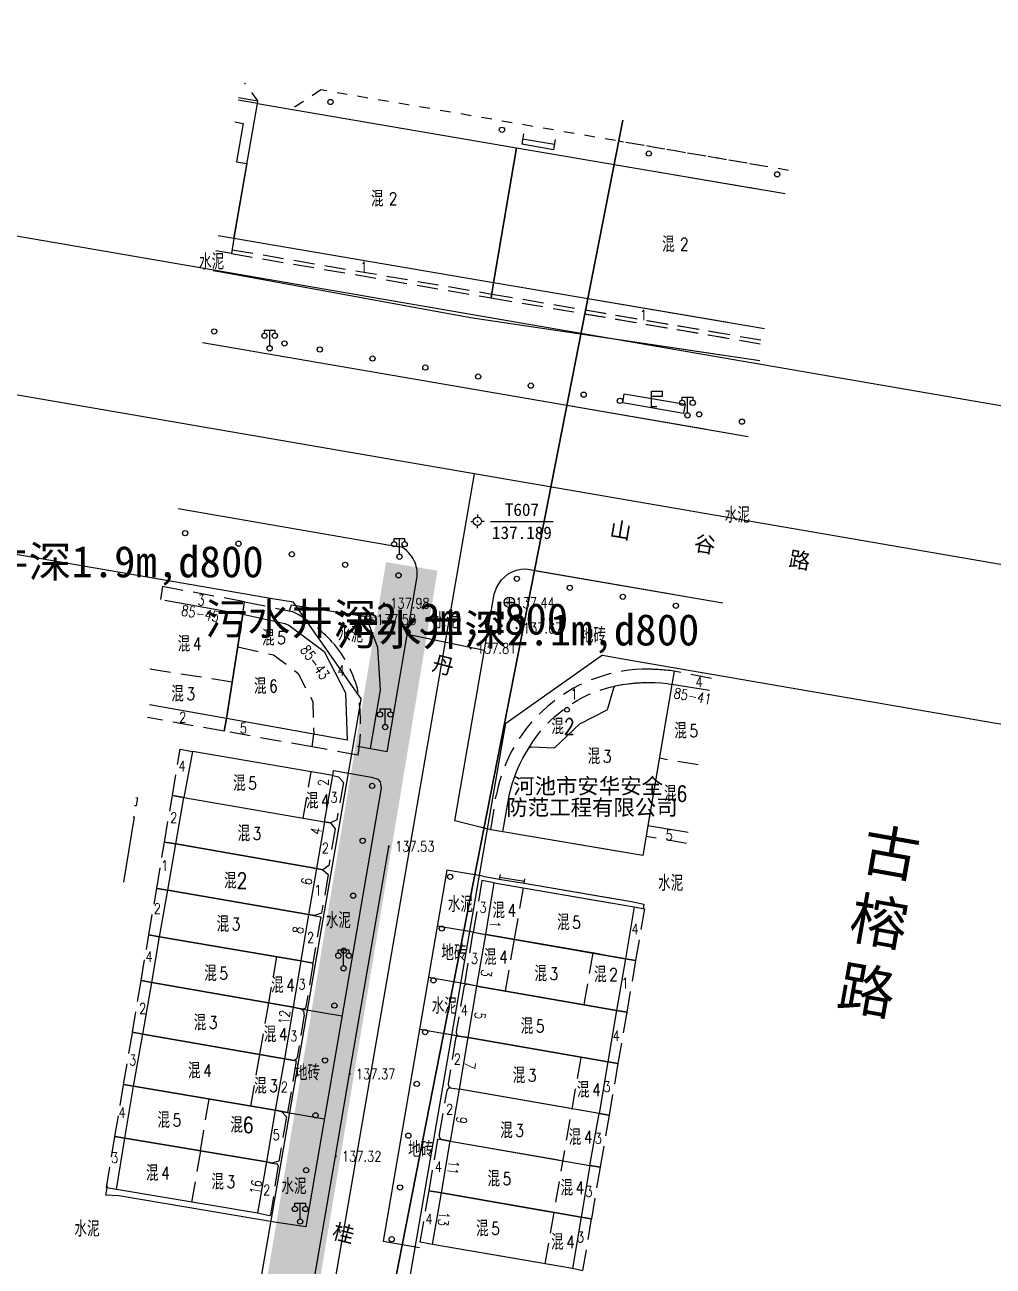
# Model space of a CAD drawing. Extents: x 529262 to 576451, y 2694391 to 2717535.
# Drawn here: x 563779.5 to 563872.1, y 2710676.4 to 2710795.1 of the extents above; entities that cross this region are included whole.
import ezdxf
from ezdxf.enums import TextEntityAlignment as Align
from ezdxf.xclip import XClip

# ---------------------------------------------------------------- set-up
doc = ezdxf.new("R2010")
doc.units = 0
doc.header["$XCLIPFRAME"] = 0
for name, pattern in [('ACAD_ISO12W100', [22, 12, -3, 0.5, -3, 0.5, -3]), ('DASH', [0.35, 0.25, -0.1]), ('X5', [3, 2, -1]), ('X6', [2, 1, -1])]:
    doc.linetypes.add(name, pattern=pattern)
for name, color, linetype in [('COMPONENT', 8, 'Continuous'), ('DLDW', 8, 'Continuous'), ('DLSS', 4, 'Continuous'), ('DMTZ', 8, 'Continuous'), ('GCD', 8, 'Continuous'), ('GXYZ', 8, 'Continuous'), ('JMD', 8, 'Continuous'), ('KZD', 8, 'Continuous'), ('PP-COM', 7, 'Continuous'), ('RD-中线', 40, 'Continuous'), ('RD-红线', 7, 'Continuous'), ('RD-路名', 7, 'Continuous'), ('ZBTZ', 8, 'Continuous'), ('ZJ', 7, 'Continuous'), ('污水管径标注_W10-', 202, 'Continuous'), ('河流', 4, 'Continuous')]:
    doc.layers.add(name, color=color, linetype=linetype)
doc.layers.add('控制界线1', color=30, linetype='ACAD_ISO12W100', lineweight=35)
doc.layers.add('现状管道深度（物探资料）', color=2, linetype='Continuous', plot=False)
doc.styles.add('HZ', font='rs.shx', dxfattribs={"width": 0.8, "bigfont": 'hztxt.shx'})
doc.styles.get("Standard").update_dxf_attribs({"font": '', "height": 2.5, "bigfont": 'smfs.shx'})
doc.styles.add('宋体', font='', dxfattribs={"width": 0.75})
doc.styles.add('等线体', font='simhei.ttf')
doc.styles.add('黑体', font='simhei.ttf')
doc.styles.get('Standard').set_extended_font_data('FangSong_GB2312')
doc.styles.get('宋体').set_extended_font_data('SimSun')
doc.linetypes.add('10422', pattern='A,0.75,[150,AAA.SHX,S=0.5,R=0,X=0,Y=0.5],1.5,[177,AAA.SHX,S=1,R=0,X=0,Y=0.4],0.75', length=3)
doc.linetypes.add('1161', pattern='A,0,[149,AAA.SHX,S=0.15,R=0,X=0,Y=0],-1.6', length=1.6)

# ---------------------------------------------------------------- blocks, each defined once
blk = doc.blocks.new('A$C19FD0107')
at = {"layer": 'RD-中线', "color": 8}
blk.add_lwpolyline([(-6735.89, 16285.46), (-7081.77, 16345.35), (-7093.95, 16347.49), (-7407.42, 16401.51), (-7408.07, 16401.63)], dxfattribs=at)
at = {"layer": 'RD-中线', "color": 8, "linetype": 'Continuous', "flags": 128}
blk.add_lwpolyline([(-7218.27, 16113.78), (-7175.49, 16361.54)], dxfattribs=at)
at = {"layer": 'RD-红线', "color": 8, "linetype": 'Continuous', "flags": 128}
for points in [[(-7336.27, 16404.47), (-7091.38, 16362.27), (-7079.19, 16360.12), (-6766.55, 16305.99)], [(-7248.09, 16358.83), (-7194.8, 16349.65), (-7192.82, 16349.31)], [(-7163.26, 16344.21), (-7161.29, 16343.87), (-7105.11, 16334.19)], [(-7202.71, 16245.02), (-7201.86, 16249.97), (-7188, 16330.2), (-7186.64, 16338.09), (-7186.3, 16340.06)], [(-7188.94, 16242.49), (-7188.09, 16247.4), (-7172.84, 16335.72), (-7172.5, 16337.69)]]:
    blk.add_lwpolyline(points, dxfattribs=at)
at = {"layer": 'RD-红线', "color": 8}
for points in [[(-7186.3, 16340.06), (-7192.82, 16349.31, 0.414315)], [(-7163.26, 16344.21), (-7172.5, 16337.69, 0.414112)]]:
    blk.add_lwpolyline(points, format="xyb", dxfattribs=at)
blk = doc.blocks.new('GC200')
at = {"linetype": 'Continuous', "const_width": 0.2, "flags": 128}
blk.add_lwpolyline([(-0.1, 0, 1), (0.1, 0, 1)], format="xyb", close=True, dxfattribs=at)
blk = doc.blocks.new('gc170')
at = {"color": 8, "linetype": 'Continuous'}
blk.add_circle((0, 0), 0.5, dxfattribs=at)
blk = doc.blocks.new('gc076')
at = {"color": 8}
for p, q in [((0, 0), (0, 3)), ((0, 3), (2, 3)), ((2, 3), (2, 2)), ((2, 2), (0, 2)), ((1, 0), (0, 0))]:
    blk.add_line(p, q, dxfattribs=at)
blk = doc.blocks.new('gc097')
at = {"color": 8}
for p, q in [((-1, 2.9), (-1, 3.5)), ((-1, 3.5), (1, 3.5)), ((0, 0.5), (0, 3.5)), ((1, 3.5), (1, 2.9))]:
    blk.add_line(p, q, dxfattribs=at)
for centre in [(-1, 2.4), (1, 2.4), (0, 0)]:
    blk.add_circle(centre, 0.5, dxfattribs=at)
blk = doc.blocks.new('gc116')
at = {"color": 8}
for p, q in [((-1.3, 0), (-0.8, 0)), ((0, 1.3), (0, 0.8)), ((1.3, 0), (0.8, 0)), ((0, -1.3), (0, -0.8))]:
    blk.add_line(p, q, dxfattribs=at)
blk.add_circle((0, 0), 0.8, dxfattribs=at)
blk.add_point((0, 0), dxfattribs=at)
blk = doc.blocks.new('gcbj0102')
for p, q in [((-1, 0), (1, 0)), ((0, -1), (0, 1))]:
    blk.add_line(p, q)
blk.add_circle((0, 0), 1)
blk = doc.blocks.new('gcbj0107')
for q in [(-0.87, -0.5), (0, 1), (0.87, -0.5)]:
    blk.add_line((0, 0), q)
blk.add_circle((0, 0), 1)

msp = doc.modelspace()

# ---------------------------------------------------------------- linework, layer by layer
at = {"layer": 'DLDW', "color": 252, "linetype": 'Continuous'}
for p, q in [((563827.203, 2710784.651), (563827.031, 2710783.666)), ((563830.147, 2710783.631), (563827.117, 2710784.158)), ((563830.233, 2710784.124), (563830.061, 2710783.139)), ((563830.061, 2710783.139), (563827.031, 2710783.666))]:
    msp.add_line(p, q, dxfattribs=at)
at = {"layer": 'DLSS', "linetype": 'X6'}
for points in [[(563801.817, 2710787.796), (563800.561, 2710789.493)], [(563849.778, 2710781.629), (563807.819, 2710788.853), (563805.04, 2710787.002)], [(563852.528, 2710781.155), (563836.296, 2710783.95)]]:
    msp.add_lwpolyline(points, dxfattribs=at)
at = {"layer": 'DLSS', "linetype": 'Continuous', "flags": 128}
for points in [[(563796.512, 2710764.693), (563844.675, 2710756.417)], [(563831.345, 2710758.708), (563848.671, 2710755.731)]]:
    msp.add_lwpolyline(points, dxfattribs=at)
msp.add_lwpolyline([(563836.681, 2710758.937), (563836.833, 2710759.812), (563842.637, 2710758.808), (563842.485, 2710757.933)], close=True, dxfattribs=at)
msp.add_lwpolyline([(563836.681, 2710758.937), (563836.833, 2710759.812), (563842.637, 2710758.808), (563842.485, 2710757.933)], close=True, dxfattribs=at)
msp.add_lwpolyline([(563814.179, 2710725.576), (563817, 2710742.148, 0.1414989), (563816.827, 2710743.679, 0.1480703), (563815.645, 2710745.118, 0.00281), (563814.412, 2710745.306), (563794.184, 2710748.814)], format="xyb", dxfattribs=at)
at = {"layer": 'DLSS', "linetype": 'Continuous', "elevation": -524.926, "flags": 128}
msp.add_lwpolyline([(563824.075, 2710718.129), (563820.618, 2710718.991), (563824.391, 2710740.666), (563824.623, 2710741.263, -0.3003216), (563827.41, 2710743.069), (563841.485, 2710740.656)], format="xyb", dxfattribs=at)
for points in [[(563828.249, 2710742.925), (563846.26, 2710739.838)], [(563824.075, 2710718.129), (563823.418, 2710718.293)]]:
    msp.add_lwpolyline(points, dxfattribs=at)
at = {"layer": 'DLSS', "linetype": 'Continuous'}
for points in [[(563812.678, 2710723.166), (563813.282, 2710722.977), (563813.5, 2710722.721), (563813.589, 2710722.101), (563806.391, 2710680.181), (563803.589, 2710680.592)], [(563823.301, 2710713.696), (563819.858, 2710714.279), (563813.77, 2710678.829), (563817.242, 2710678.226)], [(563823.301, 2710713.696), (563822.541, 2710713.825)], [(563815.614, 2710678.509), (563817.242, 2710678.226)]]:
    msp.add_lwpolyline(points, dxfattribs=at)
at = {"layer": 'DMTZ', "linetype": '10422', "flags": 128}
for points in [[(563814.179, 2710725.576), (563811.342, 2710726.092), (563811.342, 2710726.092)], [(563808.963, 2710723.339), (563809.035, 2710723.814), (563812.678, 2710723.166)], [(563803.589, 2710680.592), (563788.503, 2710683.159), (563787.287, 2710683.201), (563787.432, 2710684.12)]]:
    msp.add_lwpolyline(points, dxfattribs=at)
at = {"layer": 'DMTZ', "linetype": '10422', "elevation": 137.435, "flags": 128}
for points in [[(563823.301, 2710713.696), (563824.881, 2710713.429)], [(563823.301, 2710713.696), (563824.881, 2710713.429)], [(563827.248, 2710713.029), (563835.606, 2710711.615)], [(563827.248, 2710713.029), (563837.513, 2710711.292), (563838.685, 2710711.022), (563838.625, 2710710.596)]]:
    msp.add_lwpolyline(points, dxfattribs=at)
at = {"layer": 'JMD', "linetype": 'Continuous'}
for p, q in [((563801.773, 2710787.562), (563801.807, 2710787.759)), ((563824.954, 2710713.852), (563824.881, 2710713.429)), ((563824.954, 2710713.852), (563824.881, 2710713.429)), ((563824.881, 2710713.429), (563827.248, 2710713.029)), ((563824.881, 2710713.429), (563827.248, 2710713.029)), ((563824.913, 2710713.612), (563827.279, 2710713.211)), ((563824.913, 2710713.612), (563827.279, 2710713.211)), ((563827.248, 2710713.029), (563827.321, 2710713.452)), ((563827.248, 2710713.029), (563827.321, 2710713.452))]:
    msp.add_line(p, q, dxfattribs=at)
at = {"layer": 'JMD', "linetype": 'Continuous', "flags": 128}
for points in [[(563801.773, 2710787.562), (563799.912, 2710787.883)], [(563801.807, 2710787.759), (563799.941, 2710788.081)], [(563799.605, 2710785.789), (563800.412, 2710785.648), (563799.775, 2710781.981), (563800.764, 2710781.809), (563799.511, 2710774.657), (563798.011, 2710774.912)], [(563846.737, 2710766.606), (563824.34, 2710770.422), (563826.543, 2710783.319), (563849.333, 2710779.428)], [(563835.86, 2710781.728), (563852.192, 2710778.94)], [(563850.231, 2710766.01), (563833.342, 2710768.888)], [(563844.986, 2710731.44), (563841.385, 2710732.027), (563839.095, 2710718.553), (563842.934, 2710717.92)], [(563834.517, 2710706.236), (563823.583, 2710708.143), (563824.408, 2710713.075), (563835.512, 2710711.153)], [(563833.522, 2710701.32), (563822.742, 2710703.204), (563823.583, 2710708.143), (563834.517, 2710706.236)], [(563831.538, 2710691.519), (563821.064, 2710693.33), (563821.901, 2710698.276), (563832.53, 2710696.422)], [(563831.538, 2710691.519), (563821.057, 2710693.332), (563820.192, 2710688.371), (563830.538, 2710686.582)], [(563829.544, 2710681.667), (563819.351, 2710683.44), (563820.192, 2710688.371), (563830.538, 2710686.582)], [(563828.552, 2710676.767), (563818.487, 2710678.512), (563819.351, 2710683.44), (563829.544, 2710681.667)]]:
    msp.add_lwpolyline(points, dxfattribs=at)
for points in [[(563826.543, 2710783.319), (563824.34, 2710770.422), (563799.511, 2710774.657), (563801.773, 2710787.562)], [(563808.172, 2710718.885), (563807.405, 2710714.441), (563793.966, 2710716.785), (563794.733, 2710721.229)], [(563793.966, 2710716.785), (563807.405, 2710714.441), (563806.649, 2710710.034), (563793.202, 2710712.356)], [(563824.408, 2710713.075), (563837.786, 2710710.76), (563836.933, 2710705.815), (563823.583, 2710708.143)], [(563793.202, 2710712.356), (563806.649, 2710710.034), (563805.928, 2710705.603), (563792.414, 2710707.908)], [(563805.173, 2710701.187), (563791.675, 2710703.554), (563792.414, 2710707.908), (563805.928, 2710705.603)], [(563823.583, 2710708.143), (563836.933, 2710705.815), (563836.09, 2710700.871), (563822.742, 2710703.204)], [(563804.341, 2710696.239), (563790.809, 2710698.612), (563791.675, 2710703.554), (563805.173, 2710701.187)], [(563803.447, 2710691.334), (563789.934, 2710693.624), (563790.809, 2710698.612), (563804.341, 2710696.239)], [(563821.901, 2710698.276), (563835.256, 2710695.947), (563834.414, 2710691.022), (563821.064, 2710693.33)], [(563802.63, 2710686.389), (563802.63, 2710686.389), (563789.099, 2710688.666), (563789.934, 2710693.624), (563803.447, 2710691.334), (563803.447, 2710691.334)], [(563834.414, 2710691.022), (563821.057, 2710693.332), (563820.192, 2710688.371), (563833.549, 2710686.061)], [(563802.63, 2710686.389), (563801.758, 2710681.479), (563788.283, 2710683.756), (563789.099, 2710688.666)], [(563833.549, 2710686.061), (563832.71, 2710681.116), (563819.351, 2710683.44), (563820.192, 2710688.371)], [(563818.487, 2710678.512), (563819.351, 2710683.44), (563832.71, 2710681.116), (563831.875, 2710676.191)]]:
    msp.add_lwpolyline(points, close=True, dxfattribs=at)
at = {"layer": 'JMD', "linetype": 'X5'}
for points in [[(563799.511, 2710774.657), (563799.286, 2710773.211), (563797.798, 2710773.464)], [(563799.511, 2710774.657), (563799.286, 2710773.211), (563824.115, 2710768.976), (563824.34, 2710770.422)], [(563824.34, 2710770.422), (563824.115, 2710768.976), (563846.447, 2710765.171)], [(563833.06, 2710767.452), (563850.011, 2710764.563)], [(563845.159, 2710732.582), (563841.583, 2710733.311), (563841.385, 2710732.027)], [(563806.993, 2710726.06), (563798.588, 2710727.559), (563798.809, 2710728.766)], [(563794.733, 2710721.229), (563793.634, 2710721.414), (563794.38, 2710725.835), (563795.546, 2710725.622)], [(563793.966, 2710716.785), (563792.885, 2710716.967), (563793.634, 2710721.414), (563794.733, 2710721.229)], [(563808.172, 2710718.885), (563808.735, 2710718.788), (563809.193, 2710718.22), (563808.589, 2710714.727), (563808.001, 2710714.3), (563807.405, 2710714.441)], [(563793.202, 2710712.356), (563792.138, 2710712.535), (563792.885, 2710716.967), (563793.966, 2710716.785)], [(563807.405, 2710714.441), (563808.001, 2710714.3), (563808.541, 2710713.871), (563807.896, 2710710.154), (563807.208, 2710709.936), (563806.649, 2710710.034)], [(563824.408, 2710713.075), (563823.217, 2710713.297), (563822.393, 2710708.341), (563823.567, 2710708.136)], [(563824.408, 2710713.075), (563823.217, 2710713.297), (563822.393, 2710708.341), (563823.567, 2710708.136)], [(563792.414, 2710707.908), (563791.387, 2710708.081), (563792.138, 2710712.535), (563793.202, 2710712.356)], [(563837.786, 2710710.76), (563838.751, 2710710.571), (563837.908, 2710705.648), (563836.933, 2710705.815)], [(563806.649, 2710710.034), (563807.823, 2710709.828), (563807.067, 2710705.402), (563805.928, 2710705.603)], [(563791.675, 2710703.554), (563790.653, 2710703.727), (563791.387, 2710708.081), (563792.414, 2710707.908)], [(563836.933, 2710705.815), (563837.908, 2710705.648), (563837.062, 2710700.705), (563836.09, 2710700.871)], [(563790.809, 2710698.612), (563789.819, 2710698.779), (563790.653, 2710703.727), (563791.675, 2710703.554)], [(563836.09, 2710700.871), (563837.062, 2710700.705), (563836.219, 2710695.782), (563835.256, 2710695.947)], [(563789.934, 2710693.624), (563788.977, 2710693.785), (563789.819, 2710698.779), (563790.809, 2710698.612)], [(563835.256, 2710695.947), (563836.219, 2710695.782), (563835.376, 2710690.857), (563834.414, 2710691.022)], [(563789.099, 2710688.666), (563788.142, 2710688.827), (563788.977, 2710693.785), (563789.934, 2710693.624)], [(563834.414, 2710691.022), (563835.376, 2710690.857), (563834.526, 2710685.894), (563833.549, 2710686.061)], [(563788.283, 2710683.756), (563787.338, 2710683.91), (563788.142, 2710688.827), (563789.099, 2710688.666)], [(563819.351, 2710683.44), (563818.171, 2710683.642), (563819.016, 2710688.588), (563820.192, 2710688.371)], [(563819.351, 2710683.44), (563818.171, 2710683.642), (563819.016, 2710688.588), (563820.192, 2710688.371)], [(563833.549, 2710686.061), (563834.526, 2710685.894), (563833.68, 2710680.95), (563832.71, 2710681.116)], [(563818.487, 2710678.512), (563817.33, 2710678.718), (563818.171, 2710683.642), (563819.351, 2710683.44)], [(563818.487, 2710678.512), (563817.33, 2710678.718), (563818.171, 2710683.642), (563819.351, 2710683.44)], [(563832.71, 2710681.116), (563833.68, 2710680.95), (563832.83, 2710675.984), (563831.875, 2710676.191)]]:
    msp.add_lwpolyline(points, dxfattribs=at)
at = {"layer": 'JMD', "linetype": 'X5', "flags": 128}
for points, elevation in [([(563799.343, 2710773.579), (563824.172, 2710769.344)], -524.934), ([(563824.172, 2710769.344), (563846.521, 2710765.536)], -524.934), ([(563833.132, 2710767.817), (563850.067, 2710764.932)], -524.934), ([(563799.883, 2710735.609), (563803.314, 2710734.842), (563805.655, 2710733.08), (563807.051, 2710730.392), (563807.155, 2710727.278)], -526.665), ([(563806.142, 2710719.239), (563806.9, 2710723.69)], -511.647), ([(563803.603, 2710706.037), (563802.824, 2710701.599)], -512.757), ([(563802.824, 2710701.599), (563801.958, 2710696.657)], -512.757), ([(563801.958, 2710696.657), (563801.094, 2710691.733)], -512.757), ([(563829.259, 2710676.64), (563832.703, 2710696.392)], -525.841)]:
    msp.add_lwpolyline(points, dxfattribs=dict(at, elevation=elevation))
at = {"layer": 'JMD', "linetype": 'X5'}
for points, elevation in [([(563800.376, 2710738.745), (563800.541, 2710739.925), (563792.681, 2710741.382), (563792.507, 2710740.137)], 137.703), ([(563798.809, 2710728.766), (563798.588, 2710727.559), (563791.26, 2710728.865)], 137.703), ([(563808.963, 2710723.339), (563809.528, 2710723.209), (563809.985, 2710722.667), (563809.347, 2710719.088), (563809.347, 2710719.088), (563808.735, 2710718.788), (563808.172, 2710718.885)], 138.234), ([(563822.742, 2710703.204), (563821.575, 2710703.413), (563822.393, 2710708.341), (563823.583, 2710708.143)], 137.493), ([(563822.742, 2710703.204), (563821.575, 2710703.413), (563822.393, 2710708.341), (563823.583, 2710708.143)], 137.493), ([(563804.341, 2710696.239), (563805.481, 2710696.045), (563804.639, 2710691.125), (563803.447, 2710691.334)], -526.828), ([(563803.447, 2710691.334), (563804.066, 2710691.225), (563804.544, 2710690.698), (563803.82, 2710686.457), (563803.156, 2710686.288), (563802.63, 2710686.389)], -526.861)]:
    msp.add_lwpolyline(points, dxfattribs=dict(at, elevation=elevation))
at = {"layer": 'JMD', "linetype": 'Continuous', "flags": 128}
for points, elevation in [([(563792.902, 2710740.067), (563800.376, 2710738.745), (563798.809, 2710728.766), (563791.438, 2710730.081)], 137.703), ([(563800.376, 2710738.745), (563804.384, 2710737.849), (563804.777, 2710737.706), (563808.134, 2710735.178), (563810.193, 2710731.216), (563810.344, 2710726.709)], -526.665), ([(563832.53, 2710696.422), (563821.901, 2710698.276), (563822.742, 2710703.204), (563833.522, 2710701.32)], 137.493)]:
    msp.add_lwpolyline(points, dxfattribs=dict(at, elevation=elevation))
at = {"layer": 'JMD', "linetype": 'X5'}
for points in [[(563800.376, 2710738.745), (563800.541, 2710739.925), (563805.126, 2710738.993, -0.0857528), (563808.952, 2710736.051, -0.112058), (563811.317, 2710731.644, -0.0835205), (563811.399, 2710725.275), (563806.993, 2710726.06), (563807.155, 2710727.278)], [(563805.173, 2710701.187), (563805.892, 2710701.032, -0.3537645), (563806.24, 2710700.451), (563805.565, 2710696.378, -0.3560885), (563805.105, 2710696.109), (563804.341, 2710696.239)], [(563821.901, 2710698.276), (563820.977, 2710698.412, 0.5014869), (563820.708, 2710698.144), (563820.009, 2710693.884, 0.3348463), (563820.228, 2710693.467), (563821.057, 2710693.332)], [(563821.901, 2710698.276), (563820.977, 2710698.412, 0.5014869), (563820.708, 2710698.144), (563820.009, 2710693.884, 0.3348463), (563820.228, 2710693.467), (563821.057, 2710693.332)], [(563820.192, 2710688.371), (563819.364, 2710688.524, -0.3763847), (563819.171, 2710689.052), (563819.893, 2710693.218, -0.3994153), (563820.228, 2710693.467), (563821.057, 2710693.332)], [(563820.192, 2710688.371), (563819.364, 2710688.524, -0.3763847), (563819.171, 2710689.052), (563819.893, 2710693.218, -0.3994153), (563820.228, 2710693.467), (563821.057, 2710693.332)]]:
    msp.add_lwpolyline(points, format="xyb", dxfattribs=at)
at = {"layer": 'JMD', "linetype": 'Continuous', "flags": 128}
for points, elevation in [([(563798.809, 2710728.766), (563800.376, 2710738.745), (563804.384, 2710737.849), (563804.777, 2710737.706), (563808.134, 2710735.178), (563810.193, 2710731.216), (563810.344, 2710726.709)], -526.665), ([(563808.963, 2710723.339), (563795.546, 2710725.622), (563794.733, 2710721.229), (563808.172, 2710718.885)], 138.234), ([(563822.742, 2710703.204), (563836.09, 2710700.871), (563835.256, 2710695.947), (563821.901, 2710698.276)], 137.493)]:
    msp.add_lwpolyline(points, close=True, dxfattribs=dict(at, elevation=elevation))
at = {"layer": 'JMD', "linetype": 'X5', "flags": 128}
for points in [[(563791.468, 2710733.522), (563799.361, 2710732.282)], [(563843.907, 2710724.332), (563840.185, 2710724.965)], [(563839.095, 2710718.553), (563838.921, 2710717.527), (563842.775, 2710716.872)], [(563827.167, 2710712.598), (563826.307, 2710707.668)], [(563827.167, 2710712.598), (563826.307, 2710707.668)], [(563826.307, 2710707.668), (563825.444, 2710702.732)], [(563826.307, 2710707.668), (563825.444, 2710702.732)], [(563833.829, 2710706.356), (563832.965, 2710701.417)], [(563833.829, 2710706.356), (563832.965, 2710701.417)], [(563796.309, 2710687.453), (563797.148, 2710692.401)], [(563796.309, 2710687.453), (563795.479, 2710682.54)]]:
    msp.add_lwpolyline(points, dxfattribs=at)
at = {"layer": 'JMD', "linetype": 'X5'}
for points, elevation in [([(563825.216, 2710717.928), (563824.075, 2710718.129), (563824.601, 2710721.518, -0.3478321), (563838.534, 2710733.486, -0.0146179), (563840.025, 2710733.446, -0.0146179)], 137.147), ([(563825.216, 2710717.928), (563824.075, 2710718.129), (563824.601, 2710721.518, -0.3478321), (563838.534, 2710733.486, -0.0299444), (563841.583, 2710733.311), (563841.385, 2710732.027)], 137.147), ([(563805.928, 2710705.603), (563806.967, 2710705.42, -0.3333567), (563807.072, 2710705.249), (563806.366, 2710701.091, -0.1996171), (563805.892, 2710701.032), (563805.173, 2710701.187)], -526.8), ([(563822.742, 2710703.204), (563821.835, 2710703.366, 0.3098157), (563821.518, 2710703.213), (563820.773, 2710698.863, 0.3062748), (563820.977, 2710698.412), (563821.901, 2710698.276)], 137.493), ([(563822.742, 2710703.204), (563821.835, 2710703.366, 0.3098157), (563821.518, 2710703.213), (563820.773, 2710698.863, 0.3062748), (563820.977, 2710698.412), (563821.901, 2710698.276)], 137.493), ([(563802.63, 2710686.389), (563803.156, 2710686.288), (563803.611, 2710686.2, -0.3356569), (563803.744, 2710686.052), (563803.029, 2710681.353, -0.3310684), (563802.929, 2710681.254), (563801.758, 2710681.479)], -526.906)]:
    msp.add_lwpolyline(points, format="xyb", dxfattribs=dict(at, elevation=elevation))
at = {"layer": 'JMD', "linetype": 'Continuous', "elevation": 137.142, "flags": 128}
msp.add_lwpolyline([(563836.498, 2710716.022), (563825.216, 2710717.928), (563825.668, 2710720.492, -0.1063518), (563827.699, 2710725.933, -0.1734625), (563827.992, 2710726.056), (563830.166, 2710725.976), (563832.582, 2710728.264), (563835.182, 2710729.591), (563835.247, 2710729.743), (563835.836, 2710731.698, -0.1727162), (563835.984, 2710731.899, -0.0609246), (563839.773, 2710732.2, -0.0609246)], format="xyb", dxfattribs=at)
msp.add_lwpolyline([(563838.605, 2710715.666), (563825.216, 2710717.928), (563825.668, 2710720.492, -0.1063518), (563827.699, 2710725.933, -0.1734625), (563827.992, 2710726.056), (563830.166, 2710725.976), (563832.582, 2710728.264), (563835.182, 2710729.591), (563835.247, 2710729.743), (563835.836, 2710731.698, -0.1727162), (563835.984, 2710731.899, -0.0801507), (563840.967, 2710732.104), (563841.385, 2710732.027)], format="xyb", close=True, dxfattribs=at)
at = {"layer": 'JMD', "linetype": 'X5', "elevation": 137.498, "flags": 128}
msp.add_lwpolyline([(563827.699, 2710725.933, -0.2094804), (563835.984, 2710731.899, 0.3194171)], format="xyb", dxfattribs=at)
msp.add_lwpolyline([(563827.699, 2710725.933, -0.2094804), (563835.984, 2710731.899, 0.3194171)], format="xyb", dxfattribs=at)
at = {"layer": 'JMD', "linetype": 'Continuous'}
msp.add_lwpolyline([(563801.758, 2710681.479), (563788.283, 2710683.756)], dxfattribs=at)
msp.add_circle((563831.36, 2710729.613, 137.551), 0.222, dxfattribs=at)
msp.add_circle((563831.36, 2710729.613, 137.551), 0.222, dxfattribs=at)
at = {"layer": 'KZD', "linetype": 'Continuous'}
for p in [(563824.047, 2710747.616), (563829.169, 2710747.616)]:
    msp.add_line(p, (563830.047, 2710747.616), dxfattribs=at)
at = {"layer": 'ZBTZ', "linetype": '1161', "flags": 128}
for points in [[(563797.524, 2710771.592), (563799.003, 2710771.334), (563822.139, 2710767.112), (563846.114, 2710763.525)], [(563832.684, 2710765.534), (563849.771, 2710762.978)], [(563816.095, 2710736.84), (563823.456, 2710735.307)], [(563822.393, 2710708.341), (563818.94, 2710708.934)], [(563822.393, 2710708.341), (563821.496, 2710708.495)], [(563820.977, 2710698.412), (563817.243, 2710699.053)], [(563820.977, 2710698.412), (563819.565, 2710698.654)]]:
    msp.add_lwpolyline(points, dxfattribs=at)
at = {"layer": 'ZBTZ', "linetype": '1161'}
msp.add_lwpolyline([(563804.819, 2710739.055), (563805.033, 2710739.645), (563812.111, 2710738.512), (563813.233, 2710735.602), (563813.496, 2710731.465), (563812.526, 2710725.917)], dxfattribs=at)
at = {"layer": 'ZBTZ', "linetype": '1161', "flags": 128}
for points in [[(563790.14, 2710721.227), (563790.294, 2710721.201), (563790.163, 2710720.412, 0.0672394), (563790.022, 2710720.425, 0.0672394)], [(563789.872, 2710719.402, 0.0576728), (563789.991, 2710719.376), (563788.953, 2710713.134)]]:
    msp.add_lwpolyline(points, format="xyb", dxfattribs=at)
for points, elevation in [([(563821.575, 2710703.413), (563818.094, 2710704.011)], 137.493), ([(563821.575, 2710703.413), (563820.534, 2710703.592)], 137.493), ([(563805.892, 2710701.032), (563809.854, 2710700.352)], -524.562), ([(563804.064, 2710691.212), (563808.164, 2710690.508)], -526.907)]:
    msp.add_lwpolyline(points, dxfattribs=dict(at, elevation=elevation))
at = {"layer": '控制界线1', "color": 252, "linetype": 'Continuous', "flags": 128}
msp.add_lwpolyline([(563799.098, 2710594.307), (563836.688, 2710785.949)], dxfattribs=at)
msp.add_lwpolyline([(563799.098, 2710594.307), (563836.688, 2710785.949)], dxfattribs=at)
msp.add_lwpolyline([(563799.098, 2710594.307), (563836.688, 2710785.949)], dxfattribs=at)
at = {"layer": '污水管径标注_W10-'}
msp.add_lwpolyline([(563796.965, 2710615.988), (563800.368, 2710635.696), (563803.09, 2710651.463), (563807.174, 2710675.113), (563809.216, 2710686.938), (563810.577, 2710694.821), (563814.321, 2710716.5)], dxfattribs=at)
at = {"layer": '河流', "color": 5, "linetype": 'DASH', "ltscale": 0.1, "const_width": 5}
msp.add_lwpolyline([(563795.047, 2710613.837), (563816.516, 2710743.308)], dxfattribs=at)

# ---------------------------------------------------------------- block references
at = {"layer": 'COMPONENT', "linetype": 'Continuous', "xscale": 0.5, "yscale": 0.5}
for name, p in [('gcbj0102', (563825.849, 2710739.873)), ('gcbj0107', (563812.58, 2710738.295))]:
    msp.add_blockref(name, p, dxfattribs=at)
at = {"layer": 'DLDW', "color": 252, "linetype": 'Continuous', "xscale": 0.5, "yscale": 0.5, "zscale": 0.5}
for p in [(563802.935, 2710764.148), (563842.871, 2710757.742), (563842.871, 2710757.742), (563815.336, 2710744.23, 137.089), (563813.983, 2710727.953), (563809.998, 2710704.897), (563805.849, 2710680.695)]:
    msp.add_blockref('gc097', p, dxfattribs=at)
at = {"layer": 'DLSS', "linetype": 'Continuous', "xscale": 0.5, "yscale": 0.5, "zscale": 0.5}
msp.add_blockref('gc076', (563839.445, 2710758.546), dxfattribs=at)
msp.add_blockref('gc076', (563839.445, 2710758.546), dxfattribs=at)
at = {"layer": 'GCD', "linetype": 'Continuous'}
ref = msp.add_blockref('GC200', (563813.86, 2710739.787, 137.979), dxfattribs=dict(at, xscale=0.5, yscale=0.5, zscale=0.5))
ref.add_attrib('height', '137.98', dxfattribs={"linetype": 'Continuous', "height": 1, "style": 'HZ', "width": 0.8}).set_placement((563814.46, 2710739.787, 137.979), align=Align.MIDDLE_LEFT)
ref = msp.add_blockref('GC200', (563825.818, 2710739.828, 137.441), dxfattribs=dict(at, xscale=0.5, yscale=0.5, zscale=0.5))
ref.add_attrib('height', '137.44', dxfattribs={"linetype": 'Continuous', "height": 1, "style": 'HZ', "width": 0.8}).set_placement((563826.418, 2710739.828, 137.441), align=Align.MIDDLE_LEFT)
ref = msp.add_blockref('GC200', (563812.565, 2710738.218, 137.579), dxfattribs=dict(at, xscale=0.5, yscale=0.5, zscale=0.5))
ref.add_attrib('height', '137.58', dxfattribs={"linetype": 'Continuous', "height": 1, "style": 'HZ', "width": 0.8}).set_placement((563813.165, 2710738.218, 137.579), align=Align.MIDDLE_LEFT)
ref = msp.add_blockref('GC200', (563826.534, 2710737.409, 137.673), dxfattribs=dict(at, xscale=0.5, yscale=0.5, zscale=0.5))
ref.add_attrib('height', '137.67', dxfattribs={"linetype": 'Continuous', "height": 1, "style": 'HZ', "width": 0.8}).set_placement((563827.134, 2710737.409, 137.673), align=Align.MIDDLE_LEFT)
ref = msp.add_blockref('GC200', (563822.15, 2710735.476, 137.814), dxfattribs=dict(at, xscale=0.5, yscale=0.5, zscale=0.5))
ref.add_attrib('height', '137.81', dxfattribs={"linetype": 'Continuous', "height": 1, "style": 'HZ', "width": 0.8}).set_placement((563822.75, 2710735.476, 137.814), align=Align.MIDDLE_LEFT)
ref = msp.add_blockref('GC200', (563814.323, 2710716.546, 137.53), dxfattribs=dict(at, xscale=0.5, yscale=0.5, zscale=0.5))
ref.add_attrib('height', '137.53', dxfattribs={"linetype": 'Continuous', "height": 1, "style": 'HZ', "width": 0.8}).set_placement((563814.923, 2710716.546, 137.53), align=Align.MIDDLE_LEFT)
ref = msp.add_blockref('GC200', (563810.581, 2710694.799, 137.37), dxfattribs=dict(at, xscale=0.5, yscale=0.5, zscale=0.5))
ref.add_attrib('height', '137.37', dxfattribs={"linetype": 'Continuous', "height": 1, "style": 'HZ', "width": 0.8}).set_placement((563811.181, 2710694.799, 137.37), align=Align.MIDDLE_LEFT)
ref = msp.add_blockref('GC200', (563809.248, 2710686.927, 137.32), dxfattribs=dict(at, xscale=0.5, yscale=0.5, zscale=0.5))
ref.add_attrib('height', '137.32', dxfattribs={"linetype": 'Continuous', "height": 1, "style": 'HZ', "width": 0.8}).set_placement((563809.848, 2710686.927, 137.32), align=Align.MIDDLE_LEFT)
at = {"layer": 'KZD', "linetype": 'Continuous', "xscale": 0.5, "yscale": 0.5, "zscale": 0.5}
msp.add_blockref('gc116', (563822.797, 2710747.616, 137.189), dxfattribs=at)
at = {"layer": 'PP-COM'}
ref = msp.add_blockref('A$C19FD0107', (570997.993, 2694390.603), dxfattribs=at)
XClip(ref).set_block_clipping_path([(-9366.4383134884, 14428.6043910822), (-3328.4480743363, 17452.7484863754)])
at = {"layer": 'ZBTZ', "linetype": 'Continuous'}
for p, xscale, yscale, zscale, rotation in [((563808.75, 2710787.691), 0.4999999999488147, 0.4999999999488147, 0.4999999999488147, 170.8016268764021), ((563808.75, 2710787.691), 0.4999999999488147, 0.4999999999488147, 0.4999999999488147, 170.8016268764021), ((563808.75, 2710787.691), 0.4999999999488147, 0.4999999999488147, 0.4999999999488147, 170.8016268764021), ((563808.75, 2710787.691), 0.4999999999488147, 0.4999999999488147, 0.4999999999488147, 170.8016268764021), ((563825.135, 2710785.038), 0.4999999999488147, 0.4999999999488147, 0.4999999999488147, 170.8016268764021), ((563839.169, 2710782.766), 0.4999999999488147, 0.4999999999488147, 0.4999999999488147, 170.8016268764021), ((563839.169, 2710782.766), 0.4999999999488147, 0.4999999999488147, 0.4999999999488147, 170.8016268764021), ((563851.436, 2710780.779), 0.4999999999488147, 0.4999999999488147, 0.4999999999488147, 170.8016268764021), ((563851.436, 2710780.779), 0.4999999999488147, 0.4999999999488147, 0.4999999999488147, 170.8016268764021), ((563851.436, 2710780.779), 0.4999999999488147, 0.4999999999488147, 0.4999999999488147, 170.8016268764021), ((563851.436, 2710780.779), 0.4999999999488147, 0.4999999999488147, 0.4999999999488147, 170.8016268764021), ((563797.635, 2710765.764), 0.5000000000125349, 0.5000000000125349, 0.5000000000125349, 170.297828903213), ((563804.353, 2710764.616, 137.071), 0.5000000000125349, 0.5000000000125349, 0.5000000000125349, 170.297828903213), ((563807.724, 2710764.04), 0.5000000000125349, 0.5000000000125349, 0.5000000000125349, 170.297828903213), ((563812.768, 2710763.177), 0.5000000000125349, 0.5000000000125349, 0.5000000000125349, 170.297828903213), ((563817.813, 2710762.315), 0.5000000000125349, 0.5000000000125349, 0.5000000000125349, 170.297828903213), ((563822.857, 2710761.452), 0.5000000000125349, 0.5000000000125349, 0.5000000000125349, 170.297828903213), ((563827.901, 2710760.59), 0.5000000000125349, 0.5000000000125349, 0.5000000000125349, 170.297828903213), ((563832.946, 2710759.727), 0.5000000000125349, 0.5000000000125349, 0.5000000000125349, 170.297828903213), ((563832.946, 2710759.727), 0.5000000000125349, 0.5000000000125349, 0.5000000000125349, 170.297828903213), ((563836.415, 2710759.134, 137.071), 0.5000000000125349, 0.5000000000125349, 0.5000000000125349, 170.297828903213), ((563836.415, 2710759.134, 137.071), 0.5000000000125349, 0.5000000000125349, 0.5000000000125349, 170.297828903213), ((563843.992, 2710757.839, 137.071), 0.5000000000125349, 0.5000000000125349, 0.5000000000125349, 170.297828903213), ((563843.992, 2710757.839, 137.071), 0.5000000000125349, 0.5000000000125349, 0.5000000000125349, 170.297828903213), ((563848.079, 2710757.14), 0.5000000000125349, 0.5000000000125349, 0.5000000000125349, 170.297828903213), ((563794.85, 2710746.486), 0.5000000000214146, 0.5000000000214146, 0.5000000000214146, 348.8356092180458), ((563799.95, 2710745.479), 0.5000000000214146, 0.5000000000214146, 0.5000000000214146, 348.8356092180458), ((563805.049, 2710744.473), 0.5000000000214146, 0.5000000000214146, 0.5000000000214146, 348.8356092180458), ((563810.149, 2710743.466), 0.5000000000214146, 0.5000000000214146, 0.5000000000214146, 348.8356092180458), ((563815.249, 2710742.46), 0.5000000000214146, 0.5000000000214146, 0.5000000000214146, 348.8356092180458), ((563826.551, 2710742.127), 0.5000000000040269, 0.5000000000040269, 0.5000000000040269, 170.3671559292704), ((563831.619, 2710741.267), 0.5000000000040269, 0.5000000000040269, 0.5000000000040269, 170.3671559292704), ((563831.619, 2710741.267), 0.5000000000040269, 0.5000000000040269, 0.5000000000040269, 170.3671559292704), ((563836.688, 2710740.406), 0.5000000000040269, 0.5000000000040269, 0.5000000000040269, 170.3671559292704), ((563836.688, 2710740.406), 0.5000000000040269, 0.5000000000040269, 0.5000000000040269, 170.3671559292704), ((563841.757, 2710739.546), 0.5000000000040269, 0.5000000000040269, 0.5000000000040269, 170.3671559292704), ((563812.725, 2710722.33), 0.4999999999416511, 0.4999999999416511, 0.4999999999416511, 260.2609497803369), ((563811.824, 2710717.082), 0.4999999999416511, 0.4999999999416511, 0.4999999999416511, 260.2609497803369), ((563820.185, 2710713.641), 0.4999999999476619, 0.4999999999476619, 0.4999999999476619, 260.8359368088944), ((563810.923, 2710711.834), 0.4999999999416511, 0.4999999999416511, 0.4999999999416511, 260.2609497803369), ((563819.386, 2710708.693), 0.4999999999476619, 0.4999999999476619, 0.4999999999476619, 260.8359368088944), ((563810.023, 2710706.586), 0.4999999999416511, 0.4999999999416511, 0.4999999999416511, 260.2609497803369), ((563818.588, 2710703.744), 0.4999999999476619, 0.4999999999476619, 0.4999999999476619, 260.8359368088944), ((563809.122, 2710701.339), 0.4999999999416511, 0.4999999999416511, 0.4999999999416511, 260.2609497803369), ((563817.79, 2710698.796), 0.4999999999476619, 0.4999999999476619, 0.4999999999476619, 260.8359368088944), ((563808.221, 2710696.091), 0.4999999999416511, 0.4999999999416511, 0.4999999999416511, 260.2609497803369), ((563816.992, 2710693.847), 0.4999999999476619, 0.4999999999476619, 0.4999999999476619, 260.8359368088944), ((563807.32, 2710690.843), 0.4999999999416511, 0.4999999999416511, 0.4999999999416511, 260.2609497803369), ((563816.193, 2710688.899), 0.4999999999476619, 0.4999999999476619, 0.4999999999476619, 260.8359368088944), ((563806.42, 2710685.595), 0.4999999999416511, 0.4999999999416511, 0.4999999999416511, 260.2609497803369), ((563815.395, 2710683.95), 0.4999999999476619, 0.4999999999476619, 0.4999999999476619, 260.8359368088944), ((563814.597, 2710679.002), 0.4999999999476619, 0.4999999999476619, 0.4999999999476619, 260.8359368088944)]:
    msp.add_blockref('gc170', p, dxfattribs=dict(at, xscale=xscale, yscale=yscale, zscale=zscale, rotation=rotation))

# ---------------------------------------------------------------- texts
at = {"layer": 'GXYZ', "linetype": 'Continuous', "style": '宋体'}
for s, p in [('污', (563825.85, 2710739.866)), ('电缆', (563812.565, 2710738.316))]:
    msp.add_text(s, height=0.5, dxfattribs=at).set_placement(p, align=Align.MIDDLE)
at = {"layer": 'JMD', "linetype": 'Continuous', "style": 'HZ', "width": 0.8}
for s, height, p in [('混', 1.5, (563813.824, 2710778.454)), ('混', 1.5, (563841.648, 2710774.101)), ('混', 1.5, (563841.648, 2710774.101)), ('混', 1.5, (563795.344, 2710735.905)), ('混', 1.5, (563803.407, 2710736.482)), ('5', 1.2, (563804.475, 2710736.478)), ('4', 1.2, (563796.412, 2710735.902)), ('混', 1.5, (563794.733, 2710731.129)), ('混', 1.5, (563802.638, 2710731.867)), ('6', 1.2, (563803.706, 2710731.863)), ('3', 1.2, (563795.801, 2710731.125)), ('混2', 1.5, (563832.084, 2710728.007)), ('混2', 1.5, (563832.084, 2710728.007)), ('混', 1.5, (563842.817, 2710727.597)), ('5', 1.2, (563843.886, 2710727.593)), ('混', 1.5, (563834.531, 2710725.158)), ('混', 1.5, (563834.531, 2710725.158)), ('3', 1.2, (563835.6, 2710725.155)), ('3', 1.2, (563835.6, 2710725.155)), ('混', 1.5, (563800.642, 2710722.587)), ('5', 1.2, (563801.711, 2710722.583)), ('混6', 1.5, (563842.851, 2710721.592)), ('混', 1.5, (563807.6, 2710720.912)), ('4', 1.2, (563808.668, 2710720.909)), ('混', 1.5, (563801.064, 2710717.782)), ('3', 1.2, (563802.132, 2710717.778)), ('混2', 1.5, (563800.805, 2710713.272)), ('混', 1.5, (563825.425, 2710710.432)), ('混', 1.5, (563825.425, 2710710.432)), ('4', 1.2, (563826.493, 2710710.428)), ('4', 1.2, (563826.493, 2710710.428)), ('混', 1.5, (563799.066, 2710709.127)), ('3', 1.2, (563800.134, 2710709.123)), ('混', 1.5, (563831.606, 2710709.293)), ('混', 1.5, (563831.606, 2710709.293)), ('5', 1.2, (563832.674, 2710709.289)), ('5', 1.2, (563832.674, 2710709.289)), ('混', 1.5, (563824.627, 2710705.97)), ('混', 1.5, (563824.627, 2710705.97)), ('4', 1.2, (563825.696, 2710705.966)), ('4', 1.2, (563825.696, 2710705.966)), ('混', 1.5, (563797.883, 2710704.42)), ('5', 1.2, (563798.951, 2710704.417)), ('混', 1.5, (563829.447, 2710704.389)), ('混', 1.5, (563829.447, 2710704.389)), ('3', 1.2, (563830.515, 2710704.385)), ('3', 1.2, (563830.515, 2710704.385)), ('混', 1.5, (563835.145, 2710704.308)), ('混', 1.5, (563835.145, 2710704.308)), ('2', 1.2, (563836.213, 2710704.304)), ('混', 1.5, (563804.27, 2710703.29)), ('4', 1.2, (563805.339, 2710703.287)), ('混', 1.5, (563796.878, 2710699.711)), ('3', 1.2, (563797.946, 2710699.707)), ('混', 1.5, (563828.132, 2710699.372)), ('混', 1.5, (563828.132, 2710699.372)), ('5', 1.2, (563829.2, 2710699.368)), ('5', 1.2, (563829.2, 2710699.368)), ('混', 1.5, (563803.576, 2710698.588)), ('4', 1.2, (563804.645, 2710698.584)), ('混', 1.5, (563796.327, 2710695.118)), ('4', 1.2, (563797.395, 2710695.115)), ('混', 1.5, (563827.363, 2710694.666)), ('混', 1.5, (563827.363, 2710694.666)), ('3', 1.2, (563828.431, 2710694.662)), ('3', 1.2, (563828.431, 2710694.662)), ('混', 1.5, (563802.655, 2710693.666)), ('3', 1.2, (563803.723, 2710693.663)), ('混', 1.5, (563833.509, 2710693.291)), ('4', 1.2, (563834.578, 2710693.288)), ('混', 1.5, (563793.41, 2710690.389)), ('5', 1.2, (563794.479, 2710690.385)), ('混6', 1.5, (563801.4, 2710689.925)), ('混', 1.5, (563826.172, 2710689.408)), ('混', 1.5, (563826.172, 2710689.408)), ('3', 1.2, (563827.24, 2710689.404)), ('3', 1.2, (563827.24, 2710689.404)), ('混', 1.5, (563832.721, 2710688.757)), ('4', 1.2, (563833.79, 2710688.753)), ('混', 1.5, (563792.317, 2710685.328)), ('4', 1.2, (563793.385, 2710685.324)), ('混', 1.5, (563824.957, 2710684.788)), ('混', 1.5, (563824.957, 2710684.788)), ('混', 1.5, (563798.568, 2710684.492)), ('3', 1.2, (563799.636, 2710684.488)), ('5', 1.2, (563826.025, 2710684.784)), ('5', 1.2, (563826.025, 2710684.784)), ('混', 1.5, (563831.933, 2710683.918)), ('4', 1.2, (563833.002, 2710683.914)), ('混', 1.5, (563823.865, 2710680.026)), ('混', 1.5, (563823.865, 2710680.026)), ('5', 1.2, (563824.933, 2710680.022)), ('5', 1.2, (563824.933, 2710680.022)), ('混', 1.5, (563831.033, 2710678.741)), ('4', 1.2, (563832.101, 2710678.738))]:
    msp.add_text(s, height=height, dxfattribs=at).set_placement(p, align=Align.MIDDLE_RIGHT)
for p in [(563814.324, 2710778.454), (563842.148, 2710774.101), (563842.148, 2710774.101)]:
    msp.add_text('2', height=1.2, dxfattribs=at).set_placement(p, align=Align.MIDDLE_LEFT)
at = {"layer": 'KZD', "linetype": 'Continuous', "style": '等线体'}
for s, p in [('T607', (563827.047, 2710748.716)), ('137.189', (563827.047, 2710746.516)), ('137.189', (563827.047, 2710746.516))]:
    msp.add_text(s, height=1.2, dxfattribs=at).set_placement(p, align=Align.MIDDLE)
at = {"layer": 'RD-路名', "color": 7, "linetype": 'Continuous', "insert": (563859.998, 2710718.37), "char_height": 4, "width": 50.99419, "attachment_point": 1, "rotation": 349.95899, "style": '黑体'}
msp.add_mtext('古\\P榕\\P路', dxfattribs=at)
at = {"layer": 'ZJ', "color": 8, "linetype": 'Continuous', "style": 'HZ', "width": 0.8}
for s, height, p in [('水泥', 1.5, (563797.385, 2710772.51)), ('1', 1, (563811.943, 2710771.907)), ('1', 1, (563838.664, 2710767.335)), ('1', 1, (563838.664, 2710767.335)), ('水泥', 1.5, (563847.63, 2710748.299)), ('水泥', 1.5, (563819.794, 2710738.205)), ('水泥', 1.5, (563810.67, 2710736.854)), ('地砖', 1.5, (563833.876, 2710736.793)), ('地砖', 1.5, (563833.876, 2710736.793)), ('水泥', 1.5, (563841.264, 2710713.116)), ('水泥', 1.5, (563821.162, 2710711.091)), ('水泥', 1.5, (563821.162, 2710711.091)), ('水泥', 1.5, (563809.498, 2710709.55)), ('地砖', 1.5, (563820.545, 2710706.46)), ('地砖', 1.5, (563820.545, 2710706.46)), ('水泥', 1.5, (563819.626, 2710701.38)), ('水泥', 1.5, (563819.626, 2710701.38)), ('地砖', 1.5, (563806.551, 2710694.994)), ('地砖', 1.5, (563817.362, 2710687.66)), ('地砖', 1.5, (563817.362, 2710687.66)), ('水泥', 1.5, (563805.258, 2710684.138)), ('水泥', 1.5, (563785.479, 2710680.077))]:
    msp.add_text(s, height=height, dxfattribs=at).set_placement(p, align=Align.MIDDLE)
at = {"layer": 'ZJ', "color": 8, "linetype": 'Continuous', "style": '等线体'}
for s, rotation, p in [('山      谷       路', 350.46412, (563845.046, 2710745.37)), ('山      谷       路', 350.46412, (563845.046, 2710745.37)), ('丹', 345.27131, (563819.527, 2710733.855)), ('桂', 345.27131, (563810.003, 2710679.611))]:
    msp.add_text(s, height=1.5, rotation=rotation, dxfattribs=at).set_placement(p, align=Align.MIDDLE)
at = {"layer": 'ZJ', "color": 8, "linetype": 'Continuous', "style": 'HZ', "width": 0.8}
for s, p in [('3', (563796.729, 2710740.082)), ('4', (563810.098, 2710733.365)), ('4', (563844.329, 2710732.26)), ('1', (563832.375, 2710731.095)), ('1', (563832.375, 2710731.095)), ('2', (563794.972, 2710728.877)), ('5', (563800.774, 2710727.855)), ('4', (563794.908, 2710724.21)), ('3', (563809.424, 2710721.23)), ('2', (563794.116, 2710719.301)), ('5', (563841.463, 2710717.627)), ('2', (563808.612, 2710716.401)), ('1', (563793.245, 2710714.708)), ('1', (563807.898, 2710712.344)), ('2', (563792.533, 2710710.591)), ('3', (563823.68, 2710710.727)), ('3', (563823.68, 2710710.727)), ('2', (563807.183, 2710707.837)), ('4', (563838.207, 2710708.645)), ('4', (563791.741, 2710705.999)), ('3', (563822.857, 2710705.837)), ('3', (563822.857, 2710705.837)), ('3', (563806.38, 2710703.373)), ('1', (563837.239, 2710703.48)), ('2', (563791.136, 2710701.052)), ('4', (563821.889, 2710700.899)), ('4', (563821.889, 2710700.899)), ('3', (563805.562, 2710698.417)), ('4', (563836.403, 2710698.462)), ('3', (563790.197, 2710696.119)), ('2', (563821.218, 2710696.217)), ('2', (563821.218, 2710696.217)), ('2', (563804.677, 2710693.552)), ('3', (563835.522, 2710693.576)), ('4', (563789.179, 2710691.108)), ('2', (563820.472, 2710691.425)), ('2', (563820.472, 2710691.425)), ('5', (563803.902, 2710688.982)), ('3', (563834.685, 2710688.646)), ('3', (563788.474, 2710686.801)), ('4', (563819.407, 2710685.941)), ('4', (563819.407, 2710685.941)), ('2', (563803.004, 2710683.707)), ('3', (563833.801, 2710683.558)), ('4', (563818.501, 2710680.936)), ('4', (563818.501, 2710680.936)), ('3', (563832.993, 2710679.201))]:
    msp.add_text(s, height=1, dxfattribs=at).set_placement(p, align=Align.MIDDLE_RIGHT)
for s, rotation, p in [('85-45', 349.69739, (563796.298, 2710738.805)), ('85-43', 305.69688, (563807.266, 2710734.147)), ('85-41', 349.69739, (563843.366, 2710730.908)), ('2', 91.40131, (563808.063, 2710722.659)), ('4', 80.60079, (563807.392, 2710717.999)), ('6', 80.26465, (563806.479, 2710713.204)), ('8', 79.77074, (563805.646, 2710708.56)), ('1', 263.26263, (563824.46, 2710709.102)), ('1', 263.26263, (563824.46, 2710709.102)), ('3', 263.26263, (563823.658, 2710704.423)), ('3', 263.26263, (563823.658, 2710704.423)), ('12', 84.36948, (563804.337, 2710700.217)), ('5', 263.26263, (563823.039, 2710700.362)), ('5', 263.26263, (563823.039, 2710700.362)), ('7', 263.26263, (563822.083, 2710695.62)), ('7', 263.26263, (563822.083, 2710695.62)), ('9', 263.26263, (563821.284, 2710690.374)), ('9', 263.26263, (563821.284, 2710690.374)), ('11', 263.26263, (563820.475, 2710685.846)), ('11', 263.26263, (563820.475, 2710685.846)), ('16', 78.95246, (563801.615, 2710683.991)), ('13', 263.26263, (563819.575, 2710680.943)), ('13', 263.26263, (563819.575, 2710680.943))]:
    msp.add_text(s, height=1, rotation=rotation, dxfattribs=at).set_placement(p, align=Align.MIDDLE)
at = {"layer": 'ZJ', "color": 8, "linetype": 'Continuous', "style": '等线体'}
for s, p in [('河池市安华安全', (563833.371, 2710722.361)), ('河池市安华安全', (563833.371, 2710722.361)), ('防范工程有限公司', (563833.741, 2710720.305)), ('防范工程有限公司', (563833.741, 2710720.305))]:
    msp.add_text(s, height=1.5, dxfattribs=at).set_placement(p, align=Align.MIDDLE)
at = {"layer": '现状管道深度（物探资料）'}
for s, p in [('污水井深1.9m,d800', (563784.99, 2710743.765)), ('污水井深2.3m,d800', (563814.1, 2710738.295)), ('污水井深2.1m,d800', (563826.63, 2710737.255))]:
    msp.add_text(s, height=3, dxfattribs=at).set_placement(p, align=Align.MIDDLE_CENTER)

doc.saveas('drawing.dxf')
